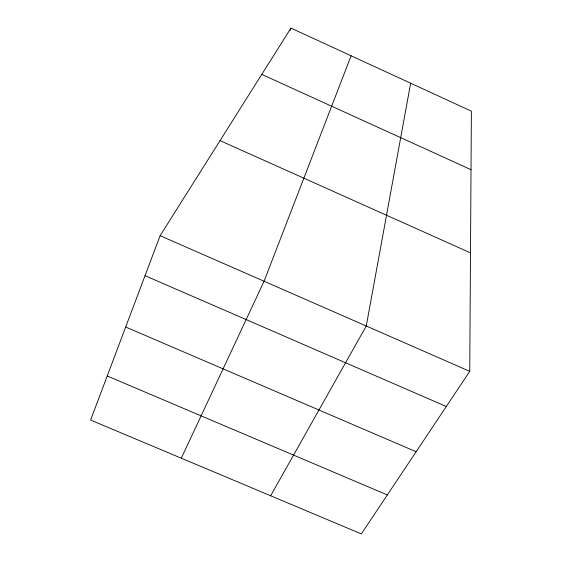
<?xml version="1.0" encoding="UTF-8"?>
<svg xmlns="http://www.w3.org/2000/svg" width="562" height="562" viewBox="0 0 562 562"><rect width="100%" height="100%" fill="white"/><g stroke="black" fill="none" stroke-linecap="round" stroke-linejoin="round"><path stroke-width="0.84" d="M469.741 371.349L471.392 111.157L290.954 28.1L160.114 235.689L90.608 420.067L361.338 533.9L469.741 371.349L160.114 235.689M410.66 83.197L366.262 326.009L270.652 495.768M351.11 55.786L264.077 281.239L181.301 458.199M289.971 30.496L290.954 28.1M107.223 375.985L387.323 494.932M125.677 327.028L416.133 451.736M145.038 275.675L446.298 406.509M220.037 140.612L470.492 252.872M261.773 74.402L471.026 169.675"/></g></svg>
